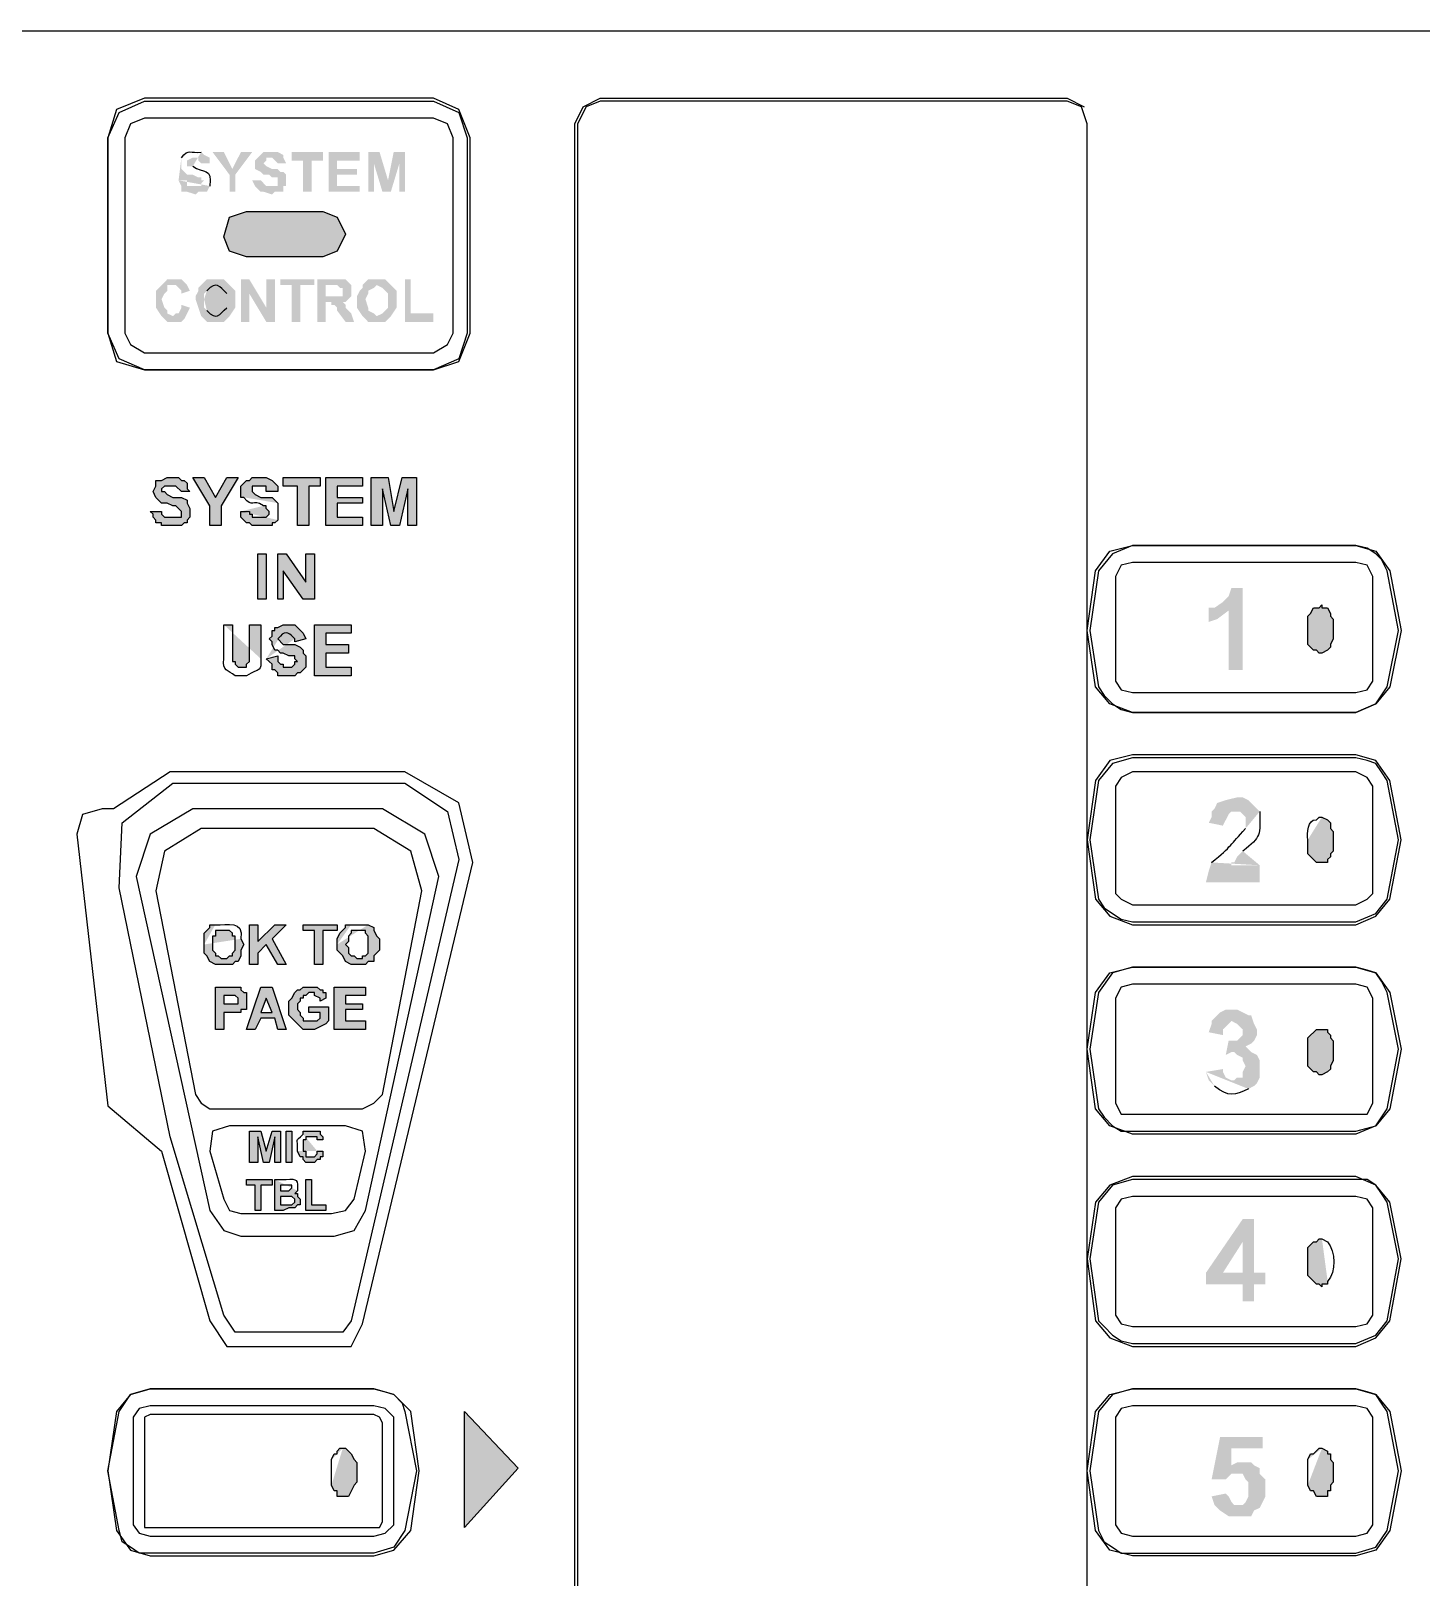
# Model space of a CAD drawing. Extents: x 0 to 760, y -27 to 732.
# Drawn here: x 472.09 to 487.23, y 501.25 to 518.1 of the extents above; entities that cross this region are included whole.
import ezdxf
from ezdxf.enums import TextEntityAlignment as Align

# ---------------------------------------------------------------- set-up
doc = ezdxf.new("R2010")
doc.units = 0
doc.header["$MEASUREMENT"] = 0

# ---------------------------------------------------------------- blocks, each defined once
blk = doc.blocks.new('RISER ANNUNCIATOR')
at = {"linetype": 'Continuous', "lineweight": -2}
h = blk.add_hatch(color=0, dxfattribs=at)
h.paths.add_polyline_path([(-9.072, 7.274), (-8.979, 7.274), (-8.979, 7.212), (-8.825, 7.212), (-8.825, 7.243), (-8.794, 7.274), (-8.825, 7.274), (-8.825, 7.305), (-8.856, 7.305), (-8.917, 7.335), (-8.979, 7.335), (-9.041, 7.397), (-9.041, 7.521)], flags=0)
h.paths.add_polyline_path([(-8.825, 7.582), (-8.794, 7.551), (-8.732, 7.521), (-8.732, 7.459), (-8.825, 7.459), (-8.856, 7.49), (-8.856, 7.521), (-8.917, 7.521), (-8.979, 7.49), (-8.979, 7.428), (-8.917, 7.428)], flags=0)
h.paths.add_polyline_path([(-8.732, 7.212), (-8.763, 7.15), (-8.856, 7.15), (-8.887, 7.12), (-8.979, 7.15), (-9.041, 7.15), (-9.041, 7.212), (-9.072, 7.274)], flags=0)
for points in [[(-8.517, 7.15), (-8.517, 7.335), (-8.702, 7.582), (-8.578, 7.582), (-8.486, 7.397), (-8.393, 7.582), (-8.27, 7.582), (-8.455, 7.335), (-8.455, 7.15)], [(-8.27, 7.274), (-8.177, 7.274), (-8.116, 7.212), (-7.992, 7.212), (-7.992, 7.305), (-8.054, 7.305), (-8.085, 7.335), (-8.147, 7.335), (-8.177, 7.366), (-8.239, 7.397), (-8.239, 7.49), (-8.147, 7.582), (-7.992, 7.582), (-7.931, 7.551), (-7.931, 7.521), (-7.9, 7.459), (-7.992, 7.459), (-8.054, 7.521), (-8.116, 7.521), (-8.116, 7.49), (-8.147, 7.459), (-8.116, 7.428), (-8.054, 7.397), (-7.992, 7.397), (-7.962, 7.366), (-7.931, 7.366), (-7.9, 7.335), (-7.9, 7.212), (-7.931, 7.212), (-7.931, 7.15), (-8.023, 7.15), (-8.054, 7.12), (-8.147, 7.15), (-8.177, 7.15), (-8.239, 7.212)], [(-7.715, 7.15), (-7.715, 7.49), (-7.838, 7.49), (-7.838, 7.582), (-7.499, 7.582), (-7.499, 7.49), (-7.622, 7.49), (-7.622, 7.15)], [(-7.437, 7.15), (-7.437, 7.582), (-7.098, 7.582), (-7.098, 7.49), (-7.345, 7.49), (-7.345, 7.397), (-7.129, 7.397), (-7.129, 7.335), (-7.345, 7.335), (-7.345, 7.212), (-7.098, 7.212), (-7.098, 7.15)], [(-7.006, 7.15), (-7.006, 7.582), (-6.882, 7.582), (-6.79, 7.274), (-6.728, 7.582), (-6.605, 7.582), (-6.605, 7.15), (-6.666, 7.15), (-6.666, 7.459), (-6.759, 7.15), (-6.851, 7.15), (-6.944, 7.459), (-6.944, 7.15)], [(-7.499, 6.441), (-8.332, 6.441), (-8.517, 6.503), (-8.578, 6.657), (-8.517, 6.873), (-8.332, 6.935), (-7.499, 6.935), (-7.345, 6.873), (-7.252, 6.688), (-7.345, 6.503)], [(-9.041, 5.917), (-8.948, 5.886), (-9.01, 5.763), (-9.041, 5.732), (-9.195, 5.732), (-9.257, 5.794), (-9.318, 5.886), (-9.318, 6.071), (-9.195, 6.195), (-9.041, 6.195), (-8.979, 6.133), (-8.948, 6.071), (-9.041, 6.04), (-9.041, 6.071), (-9.102, 6.133), (-9.195, 6.133), (-9.195, 6.071), (-9.226, 6.04), (-9.257, 5.979), (-9.226, 5.886), (-9.195, 5.855), (-9.195, 5.824), (-9.133, 5.794), (-9.102, 5.824), (-9.072, 5.824), (-9.041, 5.886)], [(-8.393, 5.732), (-8.393, 6.195), (-8.301, 6.195), (-8.116, 5.886), (-8.116, 6.195), (-8.023, 6.195), (-8.023, 5.732), (-8.116, 5.732), (-8.301, 6.04), (-8.301, 5.732)], [(-7.838, 5.732), (-7.838, 6.133), (-7.962, 6.133), (-7.962, 6.195), (-7.591, 6.195), (-7.591, 6.133), (-7.746, 6.133), (-7.746, 5.732)], [(-6.605, 5.732), (-6.605, 6.195), (-6.543, 6.195), (-6.543, 5.824), (-6.296, 5.824), (-6.296, 5.732)], [(-9.38, 3.666), (-9.257, 3.666), (-9.257, 3.635), (-9.226, 3.604), (-9.041, 3.604), (-9.041, 3.666), (-9.102, 3.728), (-9.133, 3.728), (-9.195, 3.758), (-9.257, 3.758), (-9.318, 3.82), (-9.349, 3.882), (-9.318, 3.943), (-9.318, 4.005), (-9.257, 4.005), (-9.195, 4.036), (-9.072, 4.036), (-9.041, 4.005), (-9.01, 4.005), (-8.979, 3.974), (-8.979, 3.913), (-8.948, 3.882), (-9.041, 3.882), (-9.102, 3.943), (-9.226, 3.943), (-9.257, 3.913), (-9.257, 3.882), (-9.226, 3.882), (-9.195, 3.851), (-9.133, 3.82), (-9.041, 3.82), (-8.979, 3.789), (-8.979, 3.758), (-8.948, 3.697), (-8.948, 3.604), (-8.979, 3.573), (-8.979, 3.543), (-9.01, 3.543), (-9.041, 3.512), (-9.257, 3.512), (-9.257, 3.543), (-9.318, 3.543), (-9.318, 3.573), (-9.349, 3.604), (-9.349, 3.635)], [(-8.732, 3.512), (-8.732, 3.728), (-8.917, 4.036), (-8.794, 4.036), (-8.671, 3.82), (-8.547, 4.036), (-8.424, 4.036), (-8.609, 3.728), (-8.609, 3.512)], [(-7.777, 3.512), (-7.777, 3.943), (-7.931, 3.943), (-7.931, 4.036), (-7.53, 4.036), (-7.53, 3.943), (-7.653, 3.943), (-7.653, 3.512)], [(-7.468, 3.512), (-7.468, 4.036), (-7.067, 4.036), (-7.067, 3.943), (-7.345, 3.943), (-7.345, 3.82), (-7.067, 3.82), (-7.067, 3.758), (-7.345, 3.758), (-7.345, 3.604), (-7.067, 3.604), (-7.067, 3.512)], [(-6.975, 3.512), (-6.975, 4.036), (-6.79, 4.036), (-6.728, 3.666), (-6.636, 4.036), (-6.481, 4.036), (-6.481, 3.512), (-6.574, 3.512), (-6.574, 3.913), (-6.666, 3.512), (-6.759, 3.512), (-6.851, 3.913), (-6.851, 3.512)], [(-7.992, 2.71), (-7.992, 3.203), (-7.9, 3.203), (-7.684, 2.895), (-7.684, 3.203), (-7.591, 3.203), (-7.591, 2.71), (-7.715, 2.71), (-7.931, 3.018), (-7.931, 2.71)], [(2.523, 1.939), (2.369, 1.939), (2.369, 2.587), (2.245, 2.494), (2.153, 2.463), (2.153, 2.617), (2.215, 2.617), (2.307, 2.679), (2.369, 2.741), (2.4, 2.833), (2.523, 2.833)], [(3.386, 2.648), (3.386, 2.617), (3.448, 2.617), (3.479, 2.556), (3.479, 2.525), (3.51, 2.494), (3.51, 2.278), (3.479, 2.217), (3.479, 2.186), (3.448, 2.155), (3.386, 2.124), (3.356, 2.124), (3.325, 2.155), (3.294, 2.155), (3.232, 2.217), (3.232, 2.525), (3.263, 2.556), (3.294, 2.617), (3.356, 2.617)], [(-7.591, 1.877), (-7.591, 2.432), (-7.191, 2.432), (-7.191, 2.34), (-7.468, 2.34), (-7.468, 2.217), (-7.221, 2.217), (-7.221, 2.124), (-7.468, 2.124), (-7.468, 1.97), (-7.191, 1.97), (-7.191, 1.877)], [(-8.301, -1.268), (-8.301, -0.836), (-8.208, -0.836), (-8.208, -1.021), (-8.023, -0.836), (-7.9, -0.836), (-8.054, -0.99), (-7.9, -1.268), (-7.992, -1.268), (-8.116, -1.052), (-8.208, -1.145), (-8.208, -1.268)], [(-7.591, -1.268), (-7.591, -0.898), (-7.715, -0.898), (-7.715, -0.836), (-7.345, -0.836), (-7.345, -0.898), (-7.499, -0.898), (-7.499, -1.268)], [(-7.653, -1.792), (-7.653, -1.731), (-7.437, -1.731), (-7.437, -1.885), (-7.468, -1.916), (-7.591, -1.977), (-7.715, -1.977), (-7.869, -1.823), (-7.869, -1.669), (-7.838, -1.638), (-7.807, -1.576), (-7.777, -1.545), (-7.746, -1.545), (-7.715, -1.515), (-7.561, -1.515), (-7.53, -1.545), (-7.499, -1.545), (-7.499, -1.576), (-7.468, -1.576), (-7.468, -1.638), (-7.53, -1.669), (-7.53, -1.638), (-7.591, -1.607), (-7.591, -1.576), (-7.653, -1.576), (-7.684, -1.607), (-7.715, -1.607), (-7.715, -1.638), (-7.746, -1.638), (-7.746, -1.669), (-7.777, -1.7), (-7.777, -1.761), (-7.746, -1.792), (-7.746, -1.823), (-7.715, -1.854), (-7.715, -1.885), (-7.561, -1.885), (-7.53, -1.854), (-7.53, -1.792)], [(-7.376, -1.977), (-7.376, -1.515), (-7.036, -1.515), (-7.036, -1.607), (-7.252, -1.607), (-7.252, -1.7), (-7.067, -1.7), (-7.067, -1.761), (-7.252, -1.761), (-7.252, -1.885), (-7.036, -1.885), (-7.036, -1.977)], [(3.386, -1.977), (3.448, -1.977), (3.448, -2.008), (3.479, -2.039), (3.479, -2.07), (3.51, -2.101), (3.51, -2.316), (3.479, -2.378), (3.479, -2.409), (3.448, -2.44), (3.386, -2.471), (3.356, -2.471), (3.325, -2.44), (3.294, -2.44), (3.232, -2.378), (3.232, -2.07), (3.325, -1.977)], [(-8.301, -3.427), (-8.301, -3.087), (-8.177, -3.087), (-8.116, -3.303), (-8.054, -3.087), (-7.962, -3.087), (-7.962, -3.427), (-8.023, -3.427), (-8.023, -3.149), (-8.085, -3.427), (-8.147, -3.427), (-8.208, -3.149), (-8.208, -3.427)], [(-8.239, -3.951), (-8.239, -3.673), (-8.332, -3.673), (-8.332, -3.612), (-8.054, -3.612), (-8.054, -3.673), (-8.177, -3.673), (-8.177, -3.951)], [(-7.684, -3.951), (-7.684, -3.612), (-7.622, -3.612), (-7.622, -3.889), (-7.468, -3.889), (-7.468, -3.951)], [(2.184, -7.065), (2.338, -7.034), (2.369, -7.065), (2.4, -7.127), (2.43, -7.158), (2.523, -7.158), (2.554, -7.127), (2.585, -7.065), (2.585, -6.911), (2.554, -6.88), (2.523, -6.819), (2.4, -6.819), (2.338, -6.88), (2.184, -6.88), (2.276, -6.418), (2.739, -6.418), (2.739, -6.541), (2.4, -6.541), (2.4, -6.726), (2.461, -6.695), (2.615, -6.695), (2.646, -6.726), (2.708, -6.757), (2.708, -6.819), (2.77, -6.88), (2.77, -7.065), (2.708, -7.189), (2.646, -7.219), (2.615, -7.281), (2.369, -7.281), (2.276, -7.219), (2.215, -7.158)]]:
    blk.add_hatch(color=0, dxfattribs=at).paths.add_polyline_path(points)
h = blk.add_hatch(color=0, dxfattribs=at)
h.paths.add_polyline_path([(-8.887, 5.979), (-8.887, 6.01), (-8.856, 6.071), (-8.856, 6.102), (-8.763, 6.195), (-8.578, 6.195), (-8.455, 6.071), (-8.455, 5.886), (-8.517, 5.794), (-8.578, 5.732), (-8.763, 5.732), (-8.825, 5.794)], flags=0)
h.paths.add_polyline_path([(-8.794, 5.979), (-8.794, 5.886), (-8.763, 5.855)], flags=0)
h.paths.add_polyline_path([(-8.547, 5.886), (-8.547, 6.04)], flags=0)
h.paths.add_polyline_path([(-8.763, 6.071), (-8.794, 6.04), (-8.794, 5.979)], flags=0)
h = blk.add_hatch(color=0, dxfattribs=at)
h.paths.add_polyline_path([(-7.561, 5.732), (-7.561, 6.195), (-7.252, 6.195), (-7.191, 6.133), (-7.191, 6.01), (-7.252, 5.948), (-7.314, 5.948), (-7.283, 5.948), (-7.252, 5.917), (-7.252, 5.886), (-7.191, 5.824), (-7.16, 5.732), (-7.252, 5.732), (-7.345, 5.855), (-7.345, 5.886), (-7.376, 5.917), (-7.406, 5.917), (-7.406, 5.948), (-7.468, 5.948), (-7.468, 5.732)], flags=0)
h.paths.add_polyline_path([(-7.468, 6.01), (-7.283, 6.01), (-7.283, 6.102), (-7.314, 6.102), (-7.345, 6.133), (-7.468, 6.133)], flags=0)
h = blk.add_hatch(color=0, dxfattribs=at)
h.paths.add_polyline_path([(-7.129, 5.979), (-7.129, 6.01), (-7.098, 6.071), (-7.067, 6.102), (-7.067, 6.133), (-7.006, 6.195), (-6.821, 6.195), (-6.697, 6.071), (-6.697, 5.886), (-6.759, 5.794), (-6.821, 5.732), (-7.006, 5.732), (-7.067, 5.794), (-7.129, 5.886)], flags=0)
h.paths.add_polyline_path([(-7.036, 5.979), (-7.006, 5.886), (-7.006, 5.855), (-6.944, 5.824), (-6.913, 5.794), (-6.851, 5.824), (-6.79, 5.886), (-6.79, 6.04), (-6.851, 6.102), (-6.913, 6.133), (-6.944, 6.102), (-7.006, 6.071), (-7.006, 6.04)], flags=0)
h = blk.add_hatch(color=0, dxfattribs=at)
h.paths.add_polyline_path([(-8.393, 3.666), (-8.301, 3.666), (-8.301, 3.635), (-8.27, 3.635), (-8.27, 3.604), (-8.116, 3.604), (-8.085, 3.635), (-8.085, 3.666), (-8.116, 3.697), (-8.116, 3.728), (-8.147, 3.728)], flags=0)
h.paths.add_polyline_path([(-8.362, 3.82), (-8.393, 3.82), (-8.393, 3.943), (-8.362, 3.974), (-8.332, 4.005), (-8.301, 4.005), (-8.27, 4.036), (-8.116, 4.036), (-8.054, 4.005), (-8.023, 3.974), (-7.992, 3.943), (-7.992, 3.882), (-8.116, 3.882), (-8.116, 3.943), (-8.27, 3.943), (-8.27, 3.882), (-8.239, 3.851), (-8.177, 3.82), (-8.054, 3.82), (-7.992, 3.758)], flags=0)
h.paths.add_polyline_path([(-7.992, 3.573), (-8.023, 3.543), (-8.054, 3.543), (-8.054, 3.512), (-8.27, 3.512), (-8.301, 3.543), (-8.332, 3.543), (-8.393, 3.604), (-8.393, 3.666)], flags=0)
h = blk.add_hatch(color=0, dxfattribs=at)
h.paths.add_polyline_path([(-8.578, 2.432), (-8.486, 2.432), (-8.486, 2.032), (-8.455, 2.032), (-8.455, 2.001), (-8.424, 1.97), (-8.332, 1.97), (-8.332, 2.001), (-8.301, 2.032), (-8.301, 2.432), (-8.177, 2.432), (-8.177, 2.062)], flags=0)
h.paths.add_polyline_path([(-8.332, 1.877), (-8.455, 1.877)], flags=0)
h.paths.add_polyline_path([(-8.578, 2.062), (-8.578, 2.432)], flags=0)
h = blk.add_hatch(color=0, dxfattribs=at)
h.paths.add_polyline_path([(-8.116, 2.062), (-7.992, 2.093), (-7.992, 2.032), (-7.962, 2.001), (-7.931, 2.001), (-7.931, 1.97), (-7.838, 1.97), (-7.807, 2.001), (-7.807, 2.032), (-7.777, 2.032), (-7.807, 2.062), (-7.807, 2.093), (-7.869, 2.093), (-7.931, 2.124), (-7.962, 2.124), (-7.992, 2.155), (-8.023, 2.155), (-8.054, 2.217), (-8.054, 2.247), (-8.085, 2.278), (-8.054, 2.309), (-8.054, 2.371), (-8.023, 2.371), (-8.023, 2.402), (-7.992, 2.402), (-7.931, 2.432), (-7.807, 2.432), (-7.777, 2.402), (-7.715, 2.34), (-7.684, 2.278), (-7.807, 2.247), (-7.807, 2.278)], flags=0)
h.paths.add_polyline_path([(-7.962, 2.309), (-7.992, 2.278), (-7.931, 2.217), (-7.807, 2.217), (-7.746, 2.186), (-7.715, 2.155), (-7.715, 2.124), (-7.684, 2.093), (-7.684, 1.97), (-7.746, 1.908), (-7.777, 1.908), (-7.807, 1.877), (-7.992, 1.877), (-7.992, 1.908), (-8.023, 1.939), (-8.054, 1.939), (-8.054, 2.001), (-8.116, 2.062)], flags=0)
h = blk.add_hatch(color=0, dxfattribs=at)
h.paths.add_polyline_path([(2.708, -0.189), (2.708, -0.374), (2.122, -0.374), (2.153, -0.25), (2.184, -0.158)], flags=0)
h.paths.add_polyline_path([(2.554, 0.212), (2.554, 0.336), (2.492, 0.397), (2.4, 0.397), (2.369, 0.366), (2.338, 0.305), (2.307, 0.243), (2.153, 0.274), (2.184, 0.336), (2.184, 0.397), (2.215, 0.428), (2.245, 0.49), (2.338, 0.521), (2.461, 0.551), (2.523, 0.551), (2.585, 0.521), (2.708, 0.397)], flags=0)
h.paths.add_polyline_path([(2.523, -0.034), (2.461, -0.096), (2.43, -0.158), (2.4, -0.158), (2.4, -0.189), (2.708, -0.189)], flags=0)
h = blk.add_hatch(color=0, dxfattribs=at)
h.paths.add_polyline_path([(3.386, 0.336), (3.448, 0.305), (3.479, 0.274), (3.479, 0.212), (3.51, 0.181), (3.51, -0.034), (3.479, -0.065), (3.479, -0.096), (3.448, -0.127), (3.448, -0.158), (3.325, -0.158), (3.232, -0.065), (3.232, 0.089)], flags=0)
h.paths.add_polyline_path([(3.325, 0.305), (3.356, 0.336), (3.386, 0.336)], flags=0)
h = blk.add_hatch(color=0, dxfattribs=at)
h.paths.add_polyline_path([(-8.794, -1.052), (-8.794, -0.929), (-8.732, -0.867), (-8.732, -0.836), (-8.671, -0.836)], flags=0)
h.paths.add_polyline_path([(-8.393, -0.99), (-8.362, -1.052), (-8.393, -1.114), (-8.393, -1.175), (-8.424, -1.237), (-8.455, -1.237), (-8.486, -1.268), (-8.671, -1.268), (-8.732, -1.237), (-8.763, -1.175), (-8.794, -1.145), (-8.794, -1.052)], flags=0)
h.paths.add_polyline_path([(-8.702, -1.052), (-8.702, -1.114), (-8.671, -1.145), (-8.671, -1.175), (-8.64, -1.175), (-8.609, -1.206), (-8.547, -1.206), (-8.517, -1.175), (-8.486, -1.175), (-8.486, -1.145), (-8.455, -1.114), (-8.455, -0.96), (-8.486, -0.96), (-8.486, -0.929), (-8.517, -0.898), (-8.671, -0.898), (-8.671, -0.96), (-8.702, -0.96)], flags=0)
h = blk.add_hatch(color=0, dxfattribs=at)
h.paths.add_polyline_path([(-7.345, -1.052), (-7.345, -0.99), (-7.314, -0.929), (-7.252, -0.867), (-7.252, -0.836), (-7.191, -0.836)], flags=0)
h.paths.add_polyline_path([(-7.006, -0.836), (-6.944, -0.867), (-6.944, -0.898), (-6.913, -0.96), (-6.882, -0.99), (-6.882, -1.114), (-6.944, -1.175), (-6.944, -1.237), (-7.006, -1.237), (-7.036, -1.268), (-7.191, -1.268), (-7.252, -1.237), (-7.283, -1.175), (-7.345, -1.114), (-7.345, -1.052)], flags=0)
h.paths.add_polyline_path([(-7.252, -1.052), (-7.221, -1.083), (-7.221, -1.145), (-7.191, -1.175), (-7.16, -1.175), (-7.129, -1.206), (-7.067, -1.206), (-7.067, -1.175), (-7.036, -1.175), (-7.006, -1.145), (-7.006, -0.96), (-7.036, -0.929), (-7.036, -0.898), (-7.191, -0.898), (-7.191, -0.929), (-7.221, -0.96), (-7.221, -1.021)], flags=0)
h = blk.add_hatch(color=0, dxfattribs=at)
h.paths.add_polyline_path([(-8.671, -1.977), (-8.671, -1.515), (-8.393, -1.515), (-8.393, -1.545), (-8.362, -1.576), (-8.332, -1.576), (-8.332, -1.761), (-8.393, -1.761), (-8.393, -1.792), (-8.578, -1.792), (-8.578, -1.977)], flags=0)
h.paths.add_polyline_path([(-8.578, -1.607), (-8.578, -1.7), (-8.424, -1.7), (-8.424, -1.638), (-8.455, -1.607)], flags=0)
h = blk.add_hatch(color=0, dxfattribs=at)
h.paths.add_polyline_path([(-7.9, -1.977), (-7.992, -1.977), (-8.023, -1.854), (-8.177, -1.854), (-8.239, -1.977), (-8.332, -1.977), (-8.177, -1.515), (-8.054, -1.515)], flags=0)
h.paths.add_polyline_path([(-8.054, -1.792), (-8.116, -1.638), (-8.177, -1.792)], flags=0)
h = blk.add_hatch(color=0, dxfattribs=at)
h.paths.add_polyline_path([(2.122, -2.44), (2.307, -2.409), (2.307, -2.44), (2.338, -2.501), (2.4, -2.532), (2.43, -2.532), (2.461, -2.501), (2.523, -2.501), (2.523, -2.44), (2.554, -2.378), (2.523, -2.316), (2.523, -2.286), (2.461, -2.255), (2.43, -2.224), (2.4, -2.224), (2.338, -2.255), (2.369, -2.101), (2.461, -2.101), (2.523, -2.039), (2.523, -1.977), (2.461, -1.916), (2.4, -1.885), (2.307, -1.977), (2.307, -2.039), (2.153, -2.008), (2.184, -1.916), (2.184, -1.885), (2.276, -1.792), (2.338, -1.761), (2.461, -1.761), (2.585, -1.823), (2.615, -1.823), (2.646, -1.916), (2.677, -1.977), (2.677, -2.039), (2.646, -2.101), (2.615, -2.131), (2.554, -2.162), (2.615, -2.224), (2.677, -2.255), (2.708, -2.316), (2.708, -2.501), (2.677, -2.563), (2.646, -2.594), (2.585, -2.625)], flags=0)
h.paths.add_polyline_path([(2.215, -2.594), (2.153, -2.532), (2.122, -2.44)], flags=0)
h = blk.add_hatch(color=0, dxfattribs=at)
h.paths.add_polyline_path([(-7.561, -3.303), (-7.499, -3.303), (-7.499, -3.365), (-7.53, -3.365), (-7.53, -3.396), (-7.561, -3.396), (-7.591, -3.427), (-7.684, -3.427), (-7.715, -3.396), (-7.715, -3.365), (-7.746, -3.365), (-7.777, -3.303)], flags=0)
h.paths.add_polyline_path([(-7.715, -3.118), (-7.715, -3.087), (-7.53, -3.087), (-7.53, -3.118), (-7.499, -3.149), (-7.499, -3.18), (-7.561, -3.18), (-7.561, -3.149), (-7.684, -3.149), (-7.684, -3.18), (-7.715, -3.18), (-7.715, -3.303), (-7.684, -3.303), (-7.684, -3.365), (-7.591, -3.365), (-7.561, -3.334), (-7.561, -3.303)], flags=0)
h = blk.add_hatch(color=0, dxfattribs=at)
h.paths.add_polyline_path([(-8.023, -3.612), (-7.9, -3.612)], flags=0)
h.paths.add_polyline_path([(-7.777, -3.735), (-7.807, -3.766), (-7.777, -3.766), (-7.777, -3.797), (-7.746, -3.827), (-7.746, -3.889), (-7.777, -3.889), (-7.807, -3.92), (-7.869, -3.92), (-7.931, -3.951), (-8.023, -3.951), (-8.023, -3.612)], flags=0)
h.paths.add_polyline_path([(-7.962, -3.673), (-7.962, -3.735), (-7.869, -3.735), (-7.838, -3.704), (-7.838, -3.673)], flags=0)
h.paths.add_polyline_path([(-7.962, -3.797), (-7.962, -3.889), (-7.838, -3.889), (-7.807, -3.858), (-7.807, -3.827), (-7.838, -3.797)], flags=0)
h = blk.add_hatch(color=0, dxfattribs=at)
h.paths.add_polyline_path([(2.523, -4.938), (2.523, -4.753), (2.122, -4.753), (2.122, -4.629), (2.523, -4.043), (2.646, -4.043), (2.646, -4.629), (2.77, -4.629), (2.77, -4.753), (2.646, -4.753), (2.646, -4.938)], flags=0)
h.paths.add_polyline_path([(2.523, -4.629), (2.523, -4.29), (2.307, -4.629)], flags=0)
h = blk.add_hatch(color=0, dxfattribs=at)
h.paths.add_polyline_path([(3.386, -4.259), (3.448, -4.29)], flags=0)
h.paths.add_polyline_path([(3.448, -4.722), (3.448, -4.753), (3.386, -4.753), (3.386, -4.783), (3.356, -4.753), (3.325, -4.753), (3.232, -4.66), (3.232, -4.352), (3.294, -4.29), (3.325, -4.29), (3.356, -4.259), (3.386, -4.259)], flags=0)
h = blk.add_hatch(color=0, dxfattribs=at)
h.paths.add_polyline_path([(-7.283, -6.541), (-7.252, -6.541), (-7.191, -6.603), (-7.16, -6.664), (-7.129, -6.695), (-7.129, -6.911), (-7.16, -6.942), (-7.221, -7.065), (-7.345, -7.065), (-7.345, -7.004), (-7.376, -7.004), (-7.406, -6.942)], flags=0)
h.paths.add_polyline_path([(-7.406, -6.664), (-7.376, -6.603), (-7.345, -6.603), (-7.345, -6.572), (-7.314, -6.541), (-7.283, -6.541)], flags=0)
h = blk.add_hatch(color=0, dxfattribs=at)
h.paths.add_polyline_path([(3.386, -6.541), (3.448, -6.572), (3.448, -6.603), (3.479, -6.603), (3.479, -6.664), (3.51, -6.695), (3.51, -6.911), (3.479, -6.942), (3.479, -7.004), (3.448, -7.004), (3.448, -7.065), (3.325, -7.065), (3.294, -7.004), (3.263, -7.004), (3.232, -6.942)], flags=0)
h.paths.add_polyline_path([(3.232, -6.664), (3.263, -6.603), (3.294, -6.603), (3.356, -6.541), (3.386, -6.541)], flags=0)
at = {"color": 0, "linetype": 'Continuous', "lineweight": -2}
for p, q in [((-4.662, 8.076), (-4.477, 8.168)), ((-4.477, 8.168), (0.611, 8.168)), ((0.611, 8.168), (0.796, 8.076)), ((-4.755, 7.891), (-4.662, 8.076)), ((-4.755, -24.334), (-4.755, 7.891))]:
    blk.add_line(p, q, dxfattribs=at)
blk.add_lwpolyline([(-32.754, 8.902), (34.314, 8.902, -0.414214), (36.314, 6.902), (36.314, -22.985, -0.414214), (34.314, -24.985), (-32.754, -24.985, -0.414214), (-34.754, -22.985), (-34.754, 6.902, -0.414214)], format="xyb", close=True, dxfattribs=at)
for points in [[(-5.926, 5.609), (-6.019, 5.331), (-6.296, 5.208), (-6.019, 5.3), (-5.895, 5.609), (-5.895, 7.736), (-6.019, 8.045), (-6.296, 8.168), (-9.442, 8.168), (-9.75, 8.045), (-9.843, 7.736), (-9.719, 8.014), (-9.442, 8.137), (-6.296, 8.137), (-6.019, 8.014), (-5.926, 7.736)], [(0.827, 7.891), (0.765, 8.076), (0.611, 8.137), (-4.477, 8.137), (-4.631, 8.076), (-4.724, 7.891), (-4.724, -23.748), (-4.631, -23.871), (-4.477, -23.964), (0.611, -23.964), (0.765, -23.871), (0.827, -23.748)], [(-6.08, 7.736), (-6.142, 7.891), (-6.296, 7.952), (-9.442, 7.952), (-9.596, 7.891), (-9.658, 7.736), (-9.658, 5.609), (-9.596, 5.485), (-9.442, 5.393), (-6.296, 5.393), (-6.142, 5.485), (-6.08, 5.609)], [(-9.843, 5.609), (-9.843, 7.736)], [(-7.499, 6.441), (-8.332, 6.441), (-8.517, 6.503), (-8.578, 6.657), (-8.517, 6.873), (-8.332, 6.935), (-7.499, 6.935), (-7.345, 6.873), (-7.252, 6.688), (-7.345, 6.503)], [(-9.442, 5.208), (-9.719, 5.331), (-9.843, 5.609), (-9.75, 5.3)], [(-6.296, 5.208), (-9.442, 5.208)], [(-9.38, 3.666), (-9.257, 3.666), (-9.257, 3.635), (-9.226, 3.604), (-9.041, 3.604), (-9.041, 3.666), (-9.102, 3.728), (-9.133, 3.728), (-9.195, 3.758), (-9.257, 3.758), (-9.318, 3.82), (-9.349, 3.882), (-9.318, 3.943), (-9.318, 4.005), (-9.257, 4.005), (-9.195, 4.036), (-9.072, 4.036), (-9.041, 4.005), (-9.01, 4.005), (-8.979, 3.974), (-8.979, 3.913), (-8.948, 3.882), (-9.041, 3.882), (-9.102, 3.943), (-9.226, 3.943), (-9.257, 3.913), (-9.257, 3.882), (-9.226, 3.882), (-9.195, 3.851), (-9.133, 3.82), (-9.041, 3.82), (-8.979, 3.789), (-8.979, 3.758), (-8.948, 3.697), (-8.948, 3.604), (-8.979, 3.573), (-8.979, 3.543), (-9.01, 3.543), (-9.041, 3.512), (-9.257, 3.512), (-9.257, 3.543), (-9.318, 3.543), (-9.318, 3.573), (-9.349, 3.604), (-9.349, 3.635)], [(-8.732, 3.512), (-8.732, 3.728), (-8.917, 4.036), (-8.794, 4.036), (-8.671, 3.82), (-8.547, 4.036), (-8.424, 4.036), (-8.609, 3.728), (-8.609, 3.512)], [(-7.777, 3.512), (-7.777, 3.943), (-7.931, 3.943), (-7.931, 4.036), (-7.53, 4.036), (-7.53, 3.943), (-7.653, 3.943), (-7.653, 3.512)], [(-7.468, 3.512), (-7.468, 4.036), (-7.067, 4.036), (-7.067, 3.943), (-7.345, 3.943), (-7.345, 3.82), (-7.067, 3.82), (-7.067, 3.758), (-7.345, 3.758), (-7.345, 3.604), (-7.067, 3.604), (-7.067, 3.512)], [(-6.975, 3.512), (-6.975, 4.036), (-6.79, 4.036), (-6.728, 3.666), (-6.636, 4.036), (-6.481, 4.036), (-6.481, 3.512), (-6.574, 3.512), (-6.574, 3.913), (-6.666, 3.512), (-6.759, 3.512), (-6.851, 3.913), (-6.851, 3.512)], [(-8.208, 2.71), (-8.208, 3.203), (-8.116, 3.203), (-8.116, 2.71)], [(-7.992, 2.71), (-7.992, 3.203), (-7.9, 3.203), (-7.684, 2.895), (-7.684, 3.203), (-7.591, 3.203), (-7.591, 2.71), (-7.715, 2.71), (-7.931, 3.018), (-7.931, 2.71)], [(0.95, 3.018), (0.858, 2.371), (0.95, 1.754), (1.012, 1.662), (1.104, 1.569), (1.197, 1.507), (1.32, 1.477), (1.074, 1.569), (0.919, 1.754), (0.827, 2.371), (0.919, 3.018), (1.074, 3.234), (1.32, 3.296), (1.104, 3.203)], [(4.126, 1.754), (3.972, 1.569), (3.756, 1.477), (3.972, 1.569), (4.096, 1.754), (4.219, 2.371), (4.096, 3.018), (4.034, 3.142), (3.972, 3.203), (3.88, 3.265), (3.756, 3.296), (3.972, 3.234), (4.126, 3.018), (4.25, 2.371)], [(1.32, 3.111), (1.197, 3.08), (1.135, 2.957), (1.135, 1.816), (1.197, 1.723), (1.32, 1.692), (3.756, 1.692), (3.88, 1.723), (3.941, 1.816), (3.941, 2.957), (3.88, 3.08), (3.756, 3.111)], [(3.386, 2.648), (3.386, 2.617), (3.448, 2.617), (3.479, 2.556), (3.479, 2.525), (3.51, 2.494), (3.51, 2.278), (3.479, 2.217), (3.479, 2.186), (3.448, 2.155), (3.386, 2.124), (3.356, 2.124), (3.325, 2.155), (3.294, 2.155), (3.232, 2.217), (3.232, 2.525), (3.263, 2.556), (3.294, 2.617), (3.356, 2.617)], [(-7.591, 1.877), (-7.591, 2.432), (-7.191, 2.432), (-7.191, 2.34), (-7.468, 2.34), (-7.468, 2.217), (-7.221, 2.217), (-7.221, 2.124), (-7.468, 2.124), (-7.468, 1.97), (-7.191, 1.97), (-7.191, 1.877)], [(3.756, 1.014), (1.32, 1.014), (1.074, 0.952), (0.919, 0.736), (0.827, 0.089), (0.919, -0.559), (1.074, -0.744), (1.32, -0.836), (3.756, -0.836), (3.972, -0.744), (4.126, -0.559), (4.25, 0.089), (4.126, 0.736), (3.972, 0.952)], [(3.756, 0.983), (1.32, 0.983), (1.104, 0.921), (0.95, 0.736), (0.858, 0.089), (0.95, -0.559), (1.012, -0.651), (1.104, -0.713), (1.197, -0.775), (1.32, -0.805), (3.756, -0.805), (3.972, -0.713), (4.096, -0.559), (4.219, 0.089), (4.096, 0.736), (4.034, 0.829), (3.972, 0.921), (3.88, 0.952)], [(-6.605, 0.829), (-9.164, 0.829), (-9.781, 0.428), (-9.904, 0.428), (-10.12, 0.366), (-10.182, 0.151), (-9.843, -2.81), (-9.257, -3.303), (-8.732, -5.153), (-8.547, -5.431), (-7.191, -5.431), (-7.067, -5.184), (-5.865, -0.158), (-6.019, 0.49)], [(-7.191, -5.153), (-7.283, -5.277), (-8.455, -5.277), (-8.578, -5.092), (-9.164, -3.149), (-9.719, -0.435), (-9.688, 0.274), (-9.133, 0.706), (-6.605, 0.706), (-6.142, 0.397), (-6.019, -0.127)], [(1.32, 0.829), (1.197, 0.767), (1.135, 0.675), (1.135, -0.497), (1.197, -0.559), (1.32, -0.62), (3.756, -0.62), (3.88, -0.559), (3.941, -0.497), (3.941, 0.675), (3.88, 0.767), (3.756, 0.829)], [(-7.036, -3.951), (-6.235, -0.312), (-6.389, 0.151), (-6.851, 0.428), (-8.917, 0.428), (-9.38, 0.151), (-9.534, -0.312), (-8.732, -3.951), (-8.578, -4.167), (-8.393, -4.228), (-7.376, -4.228), (-7.16, -4.167)], [(-6.851, -2.686), (-6.42, -0.466), (-6.543, -0.034), (-6.944, 0.212), (-8.825, 0.212), (-9.226, -0.034), (-9.318, -0.466), (-8.887, -2.686), (-8.825, -2.779), (-8.732, -2.841), (-7.067, -2.841), (-6.944, -2.779)], [(-8.301, -1.268), (-8.301, -0.836), (-8.208, -0.836), (-8.208, -1.021), (-8.023, -0.836), (-7.9, -0.836), (-8.054, -0.99), (-7.9, -1.268), (-7.992, -1.268), (-8.116, -1.052), (-8.208, -1.145), (-8.208, -1.268)], [(-7.591, -1.268), (-7.591, -0.898), (-7.715, -0.898), (-7.715, -0.836), (-7.345, -0.836), (-7.345, -0.898), (-7.499, -0.898), (-7.499, -1.268)], [(-8.702, -1.052), (-8.702, -1.114), (-8.671, -1.145), (-8.671, -1.175), (-8.64, -1.175), (-8.609, -1.206), (-8.547, -1.206), (-8.517, -1.175), (-8.486, -1.175), (-8.486, -1.145), (-8.455, -1.114), (-8.455, -0.96), (-8.486, -0.96), (-8.486, -0.929), (-8.517, -0.898), (-8.671, -0.898), (-8.671, -0.96), (-8.702, -0.96)], [(-7.252, -1.052), (-7.221, -1.083), (-7.221, -1.145), (-7.191, -1.175), (-7.16, -1.175), (-7.129, -1.206), (-7.067, -1.206), (-7.067, -1.175), (-7.036, -1.175), (-7.006, -1.145), (-7.006, -0.96), (-7.036, -0.929), (-7.036, -0.898), (-7.191, -0.898), (-7.191, -0.929), (-7.221, -0.96), (-7.221, -1.021)], [(0.95, -1.576), (0.858, -2.193), (0.95, -2.841), (1.012, -2.933), (1.104, -3.026), (1.197, -3.087), (1.32, -3.087), (3.756, -3.087), (3.972, -3.026), (4.096, -2.841), (4.219, -2.193), (4.096, -1.576), (4.034, -1.453), (3.972, -1.36), (3.88, -1.33), (3.756, -1.299), (3.972, -1.36), (4.126, -1.576), (4.25, -2.193), (4.126, -2.841), (3.972, -3.026), (3.756, -3.118), (1.32, -3.118), (1.074, -3.026), (0.919, -2.841), (0.827, -2.193), (0.919, -1.576), (1.074, -1.36), (1.32, -1.299), (1.104, -1.36)], [(-8.671, -1.977), (-8.671, -1.515), (-8.393, -1.515), (-8.393, -1.545), (-8.362, -1.576), (-8.332, -1.576), (-8.332, -1.761), (-8.393, -1.761), (-8.393, -1.792), (-8.578, -1.792), (-8.578, -1.977)], [(-7.9, -1.977), (-7.992, -1.977), (-8.023, -1.854), (-8.177, -1.854), (-8.239, -1.977), (-8.332, -1.977), (-8.177, -1.515), (-8.054, -1.515)], [(-7.653, -1.792), (-7.653, -1.731), (-7.437, -1.731), (-7.437, -1.885), (-7.468, -1.916), (-7.591, -1.977), (-7.715, -1.977), (-7.869, -1.823), (-7.869, -1.669), (-7.838, -1.638), (-7.807, -1.576), (-7.777, -1.545), (-7.746, -1.545), (-7.715, -1.515), (-7.561, -1.515), (-7.53, -1.545), (-7.499, -1.545), (-7.499, -1.576), (-7.468, -1.576), (-7.468, -1.638), (-7.53, -1.669), (-7.53, -1.638), (-7.591, -1.607), (-7.591, -1.576), (-7.653, -1.576), (-7.684, -1.607), (-7.715, -1.607), (-7.715, -1.638), (-7.746, -1.638), (-7.746, -1.669), (-7.777, -1.7), (-7.777, -1.761), (-7.746, -1.792), (-7.746, -1.823), (-7.715, -1.854), (-7.715, -1.885), (-7.561, -1.885), (-7.53, -1.854), (-7.53, -1.792)], [(-7.376, -1.977), (-7.376, -1.515), (-7.036, -1.515), (-7.036, -1.607), (-7.252, -1.607), (-7.252, -1.7), (-7.067, -1.7), (-7.067, -1.761), (-7.252, -1.761), (-7.252, -1.885), (-7.036, -1.885), (-7.036, -1.977)], [(1.32, -1.484), (1.197, -1.515), (1.135, -1.638), (1.135, -2.779), (1.197, -2.902), (1.32, -2.902), (3.756, -2.902), (3.88, -2.902), (3.941, -2.779), (3.941, -1.638), (3.88, -1.515), (3.756, -1.484)], [(-8.578, -1.607), (-8.578, -1.7), (-8.424, -1.7), (-8.424, -1.638), (-8.455, -1.607)], [(-8.054, -1.792), (-8.116, -1.638), (-8.177, -1.792)], [(3.386, -1.977), (3.448, -1.977), (3.448, -2.008), (3.479, -2.039), (3.479, -2.07), (3.51, -2.101), (3.51, -2.316), (3.479, -2.378), (3.479, -2.409), (3.448, -2.44), (3.386, -2.471), (3.356, -2.471), (3.325, -2.44), (3.294, -2.44), (3.232, -2.378), (3.232, -2.07), (3.325, -1.977)], [(-8.517, -3.026), (-8.702, -3.087), (-8.732, -3.303), (-8.578, -3.827), (-8.517, -3.951), (-8.393, -3.982), (-7.406, -3.982), (-7.252, -3.951), (-7.16, -3.827), (-7.036, -3.303), (-7.067, -3.087), (-7.252, -3.026)], [(-8.301, -3.427), (-8.301, -3.087), (-8.177, -3.087), (-8.116, -3.303), (-8.054, -3.087), (-7.962, -3.087), (-7.962, -3.427), (-8.023, -3.427), (-8.023, -3.149), (-8.085, -3.427), (-8.147, -3.427), (-8.208, -3.149), (-8.208, -3.427)], [(-7.9, -3.427), (-7.9, -3.087), (-7.838, -3.087), (-7.838, -3.427)], [(-8.239, -3.951), (-8.239, -3.673), (-8.332, -3.673), (-8.332, -3.612), (-8.054, -3.612), (-8.054, -3.673), (-8.177, -3.673), (-8.177, -3.951)], [(-7.962, -3.673), (-7.962, -3.735), (-7.869, -3.735), (-7.838, -3.704), (-7.838, -3.673)], [(-7.684, -3.951), (-7.684, -3.612), (-7.622, -3.612), (-7.622, -3.889), (-7.468, -3.889), (-7.468, -3.951)], [(0.919, -5.153), (1.074, -5.338), (1.32, -5.431), (3.756, -5.431), (3.972, -5.338), (4.126, -5.153), (4.25, -4.475), (4.126, -3.858), (3.972, -3.673), (3.756, -3.581), (1.32, -3.581), (1.074, -3.673), (0.919, -3.858), (0.827, -4.475)], [(1.32, -3.612), (1.104, -3.673), (0.95, -3.858), (0.858, -4.475), (0.95, -5.153), (1.012, -5.215), (1.104, -5.308), (1.197, -5.369), (1.32, -5.4), (3.756, -5.4), (3.972, -5.308), (4.096, -5.153), (4.219, -4.475), (4.096, -3.858), (4.034, -3.766), (3.972, -3.673), (3.88, -3.612), (3.756, -3.612)], [(-7.962, -3.797), (-7.962, -3.889), (-7.838, -3.889), (-7.807, -3.858), (-7.807, -3.827), (-7.838, -3.797)], [(1.32, -3.797), (1.197, -3.827), (1.135, -3.92), (1.135, -5.092), (1.197, -5.184), (1.32, -5.215), (3.756, -5.215), (3.88, -5.184), (3.941, -5.092), (3.941, -3.92), (3.88, -3.827), (3.756, -3.797)], [(-9.719, -6.14), (-9.596, -5.955), (-9.38, -5.893), (-9.596, -5.955), (-9.75, -6.14), (-9.843, -6.788), (-9.75, -7.435), (-9.596, -7.651), (-9.38, -7.713), (-6.944, -7.713), (-6.728, -7.651), (-6.543, -7.435), (-6.451, -6.788), (-6.543, -6.14), (-6.728, -5.955), (-6.944, -5.893), (-6.821, -5.924), (-6.728, -5.955), (-6.636, -6.048), (-6.605, -6.14), (-6.481, -6.788), (-6.605, -7.435), (-6.728, -7.62), (-6.944, -7.682), (-9.38, -7.682), (-9.503, -7.682), (-9.596, -7.62), (-9.688, -7.559), (-9.719, -7.435), (-9.843, -6.788)], [(-9.38, -5.893), (-6.944, -5.893)], [(0.95, -6.14), (0.858, -6.788), (0.95, -7.435), (1.012, -7.559), (1.104, -7.62), (1.197, -7.682), (1.32, -7.682), (3.756, -7.682), (3.972, -7.62), (4.096, -7.435), (4.219, -6.788), (4.096, -6.14), (4.034, -6.048), (3.972, -5.955), (3.88, -5.924), (3.756, -5.893), (3.972, -5.955), (4.126, -6.14), (4.25, -6.788), (4.126, -7.435), (3.972, -7.651), (3.756, -7.713), (1.32, -7.713), (1.074, -7.651), (0.919, -7.435), (0.827, -6.788), (0.919, -6.14), (1.074, -5.955), (1.32, -5.893), (1.104, -5.955)], [(3.756, -5.893), (1.32, -5.893)], [(-9.38, -6.079), (-9.503, -6.109), (-9.565, -6.202), (-9.565, -7.374), (-9.503, -7.466), (-9.38, -7.497), (-6.944, -7.497), (-6.821, -7.466), (-6.728, -7.374), (-6.728, -6.202), (-6.821, -6.109), (-6.944, -6.079)], [(-9.38, -6.171), (-9.442, -6.202), (-9.442, -6.264), (-9.442, -7.343), (-9.442, -7.404), (-9.38, -7.404), (-6.944, -7.404), (-6.882, -7.404), (-6.851, -7.343), (-6.851, -6.264), (-6.882, -6.202), (-6.944, -6.171)], [(-5.371, -6.757), (-5.957, -7.404), (-5.957, -6.14)], [(1.32, -6.079), (1.197, -6.109), (1.135, -6.202), (1.135, -7.374), (1.197, -7.466), (1.32, -7.497), (3.756, -7.497), (3.88, -7.466), (3.941, -7.374), (3.941, -6.202), (3.88, -6.109), (3.756, -6.079)]]:
    blk.add_lwpolyline(points, close=True, dxfattribs=at)
for points in [[(-8.362, 3.82), (-8.393, 3.82), (-8.393, 3.943), (-8.362, 3.974), (-8.332, 4.005), (-8.301, 4.005), (-8.27, 4.036), (-8.116, 4.036), (-8.054, 4.005), (-8.023, 3.974), (-7.992, 3.943), (-7.992, 3.882), (-8.116, 3.882), (-8.116, 3.943), (-8.27, 3.943), (-8.27, 3.882), (-8.239, 3.851), (-8.177, 3.82), (-8.054, 3.82), (-7.992, 3.758)], [(-7.992, 3.573), (-8.023, 3.543), (-8.054, 3.543), (-8.054, 3.512), (-8.27, 3.512), (-8.301, 3.543), (-8.332, 3.543), (-8.393, 3.604), (-8.393, 3.666), (-8.301, 3.666), (-8.301, 3.635), (-8.27, 3.635), (-8.27, 3.604), (-8.116, 3.604), (-8.085, 3.635), (-8.085, 3.666), (-8.116, 3.697), (-8.116, 3.728), (-8.147, 3.728)], [(3.756, 3.296), (1.32, 3.296), (3.756, 3.296)], [(-8.578, 2.062), (-8.578, 2.432), (-8.486, 2.432), (-8.486, 2.032), (-8.455, 2.032), (-8.455, 2.001), (-8.424, 1.97), (-8.332, 1.97), (-8.332, 2.001), (-8.301, 2.032), (-8.301, 2.432), (-8.177, 2.432), (-8.177, 2.062)], [(-7.962, 2.309), (-7.992, 2.278), (-7.931, 2.217), (-7.807, 2.217), (-7.746, 2.186), (-7.715, 2.155), (-7.715, 2.124), (-7.684, 2.093), (-7.684, 1.97), (-7.746, 1.908), (-7.777, 1.908), (-7.807, 1.877), (-7.992, 1.877), (-7.992, 1.908), (-8.023, 1.939), (-8.054, 1.939), (-8.054, 2.001), (-8.116, 2.062), (-7.992, 2.093), (-7.992, 2.032), (-7.962, 2.001), (-7.931, 2.001), (-7.931, 1.97), (-7.838, 1.97), (-7.807, 2.001), (-7.807, 2.032), (-7.777, 2.032), (-7.807, 2.062), (-7.807, 2.093), (-7.869, 2.093), (-7.931, 2.124), (-7.962, 2.124), (-7.992, 2.155), (-8.023, 2.155), (-8.054, 2.217), (-8.054, 2.247), (-8.085, 2.278), (-8.054, 2.309), (-8.054, 2.371), (-8.023, 2.371), (-8.023, 2.402), (-7.992, 2.402), (-7.931, 2.432), (-7.807, 2.432), (-7.777, 2.402), (-7.715, 2.34), (-7.684, 2.278), (-7.807, 2.247), (-7.807, 2.278)], [(-8.332, 1.877), (-8.455, 1.877)], [(3.756, 1.477), (1.32, 1.477), (3.756, 1.477)], [(3.325, 0.305), (3.356, 0.336), (3.386, 0.336), (3.448, 0.305), (3.479, 0.274), (3.479, 0.212), (3.51, 0.181), (3.51, -0.034), (3.479, -0.065), (3.479, -0.096), (3.448, -0.127), (3.448, -0.158), (3.325, -0.158), (3.232, -0.065), (3.232, 0.089)], [(-8.393, -0.99), (-8.362, -1.052), (-8.393, -1.114), (-8.393, -1.175), (-8.424, -1.237), (-8.455, -1.237), (-8.486, -1.268), (-8.671, -1.268), (-8.732, -1.237), (-8.763, -1.175), (-8.794, -1.145), (-8.794, -1.052), (-8.794, -0.929), (-8.732, -0.867), (-8.732, -0.836), (-8.671, -0.836)], [(-7.006, -0.836), (-6.944, -0.867), (-6.944, -0.898), (-6.913, -0.96), (-6.882, -0.99), (-6.882, -1.114), (-6.944, -1.175), (-6.944, -1.237), (-7.006, -1.237), (-7.036, -1.268), (-7.191, -1.268), (-7.252, -1.237), (-7.283, -1.175), (-7.345, -1.114), (-7.345, -1.052), (-7.345, -0.99), (-7.314, -0.929), (-7.252, -0.867), (-7.252, -0.836), (-7.191, -0.836)], [(3.756, -1.299), (1.32, -1.299), (3.756, -1.299)], [(-7.715, -3.118), (-7.715, -3.087), (-7.53, -3.087), (-7.53, -3.118), (-7.499, -3.149), (-7.499, -3.18), (-7.561, -3.18), (-7.561, -3.149), (-7.684, -3.149), (-7.684, -3.18), (-7.715, -3.18), (-7.715, -3.303), (-7.684, -3.303), (-7.684, -3.365), (-7.591, -3.365), (-7.561, -3.334), (-7.561, -3.303), (-7.499, -3.303), (-7.499, -3.365), (-7.53, -3.365), (-7.53, -3.396), (-7.561, -3.396), (-7.591, -3.427), (-7.684, -3.427), (-7.715, -3.396), (-7.715, -3.365), (-7.746, -3.365), (-7.777, -3.303)], [(-7.777, -3.735), (-7.807, -3.766), (-7.777, -3.766), (-7.777, -3.797), (-7.746, -3.827), (-7.746, -3.889), (-7.777, -3.889), (-7.807, -3.92), (-7.869, -3.92), (-7.931, -3.951), (-8.023, -3.951), (-8.023, -3.612), (-7.9, -3.612)], [(3.448, -4.722), (3.448, -4.753), (3.386, -4.753), (3.386, -4.783), (3.356, -4.753), (3.325, -4.753), (3.232, -4.66), (3.232, -4.352), (3.294, -4.29), (3.325, -4.29), (3.356, -4.259), (3.386, -4.259), (3.448, -4.29)], [(-7.406, -6.664), (-7.376, -6.603), (-7.345, -6.603), (-7.345, -6.572), (-7.314, -6.541), (-7.283, -6.541), (-7.252, -6.541), (-7.191, -6.603), (-7.16, -6.664), (-7.129, -6.695), (-7.129, -6.911), (-7.16, -6.942), (-7.221, -7.065), (-7.345, -7.065), (-7.345, -7.004), (-7.376, -7.004), (-7.406, -6.942)], [(3.232, -6.664), (3.263, -6.603), (3.294, -6.603), (3.356, -6.541), (3.386, -6.541), (3.448, -6.572), (3.448, -6.603), (3.479, -6.603), (3.479, -6.664), (3.51, -6.695), (3.51, -6.911), (3.479, -6.942), (3.479, -7.004), (3.448, -7.004), (3.448, -7.065), (3.325, -7.065), (3.294, -7.004), (3.263, -7.004), (3.232, -6.942)]]:
    blk.add_lwpolyline(points, dxfattribs=at)
for points in [[(-9.041, 7.521), (-8.958, 7.627), (-8.948, 7.563), (-8.825, 7.582)], [(-8.917, 7.428), (-8.803, 7.347), (-8.702, 7.417), (-8.732, 7.212)], [(-8.547, 6.04), (-8.629, 6.118), (-8.659, 6.187), (-8.763, 6.071)], [(-8.763, 5.855), (-8.659, 5.739), (-8.629, 5.809), (-8.547, 5.886)], [(-8.147, 3.728), (-8.277, 3.817), (-8.258, 3.688), (-8.362, 3.82)], [(-8.147, 3.728), (-8.277, 3.817), (-8.258, 3.688), (-8.362, 3.82)], [(-7.992, 3.758), (-7.992, 3.697), (-7.992, 3.635), (-7.992, 3.573)], [(-7.992, 3.758), (-7.992, 3.697), (-7.992, 3.635), (-7.992, 3.573)], [(-7.807, 2.278), (-7.847, 2.331), (-7.911, 2.38), (-7.962, 2.309)], [(-7.807, 2.278), (-7.847, 2.331), (-7.911, 2.38), (-7.962, 2.309)], [(-8.455, 1.877), (-8.532, 1.941), (-8.599, 1.921), (-8.578, 2.062)], [(-8.455, 1.877), (-8.532, 1.941), (-8.599, 1.921), (-8.578, 2.062)], [(-8.177, 2.062), (-8.167, 1.915), (-8.182, 1.963), (-8.332, 1.877)], [(-8.177, 2.062), (-8.167, 1.915), (-8.182, 1.963), (-8.332, 1.877)], [(2.708, 0.397), (2.714, 0.141), (2.727, 0.124), (2.523, -0.034)], [(2.184, -0.158), (2.409, 0.026), (2.384, 0.031), (2.554, 0.212)], [(3.232, 0.089), (3.226, 0.155), (3.225, 0.314), (3.325, 0.305)], [(3.232, 0.089), (3.226, 0.155), (3.225, 0.314), (3.325, 0.305)], [(-8.671, -0.836), (-8.538, -0.847), (-8.365, -0.78), (-8.393, -0.99)], [(-8.671, -0.836), (-8.538, -0.847), (-8.365, -0.78), (-8.393, -0.99)], [(-7.191, -0.836), (-7.129, -0.836), (-7.067, -0.836), (-7.006, -0.836)], [(-7.191, -0.836), (-7.129, -0.836), (-7.067, -0.836), (-7.006, -0.836)], [(2.585, -2.625), (2.436, -2.693), (2.366, -2.721), (2.215, -2.594)], [(-7.777, -3.303), (-7.767, -3.141), (-7.812, -3.218), (-7.715, -3.118)], [(-7.777, -3.303), (-7.767, -3.141), (-7.812, -3.218), (-7.715, -3.118)], [(-7.9, -3.612), (-7.779, -3.603), (-7.768, -3.613), (-7.777, -3.735)], [(-7.9, -3.612), (-7.779, -3.603), (-7.768, -3.613), (-7.777, -3.735)], [(3.448, -4.29), (3.533, -4.401), (3.543, -4.618), (3.448, -4.722)], [(3.448, -4.29), (3.533, -4.401), (3.543, -4.618), (3.448, -4.722)], [(-7.406, -6.942), (-7.406, -6.849), (-7.406, -6.757), (-7.406, -6.664)], [(-7.406, -6.942), (-7.406, -6.849), (-7.406, -6.757), (-7.406, -6.664)], [(3.232, -6.942), (3.232, -6.849), (3.232, -6.757), (3.232, -6.664)], [(3.232, -6.942), (3.232, -6.849), (3.232, -6.757), (3.232, -6.664)]]:
    blk.add_open_spline(points, degree=3, dxfattribs=at)
for points in [[(-8.208, 2.71), (-8.116, 2.71), (-8.208, 3.203), (-8.116, 3.203)], [(-7.9, -3.427), (-7.838, -3.427), (-7.9, -3.087), (-7.838, -3.087)], [(-5.371, -6.757), (-5.957, -7.404), (-5.957, -6.14)]]:
    blk.add_solid(points, dxfattribs=at)
at = {"color": 0, "lineweight": 30, "flags": 104}
blk.add_attdef('DeviceAttributes', text='', height=9, dxfattribs=at).set_placement((56.266, -26.698), align=Align.TOP_LEFT)

msp = doc.modelspace()

# ---------------------------------------------------------------- block references
msp.add_blockref('RISER ANNUNCIATOR', (482.766, 509.198))

doc.saveas('drawing.dxf')
